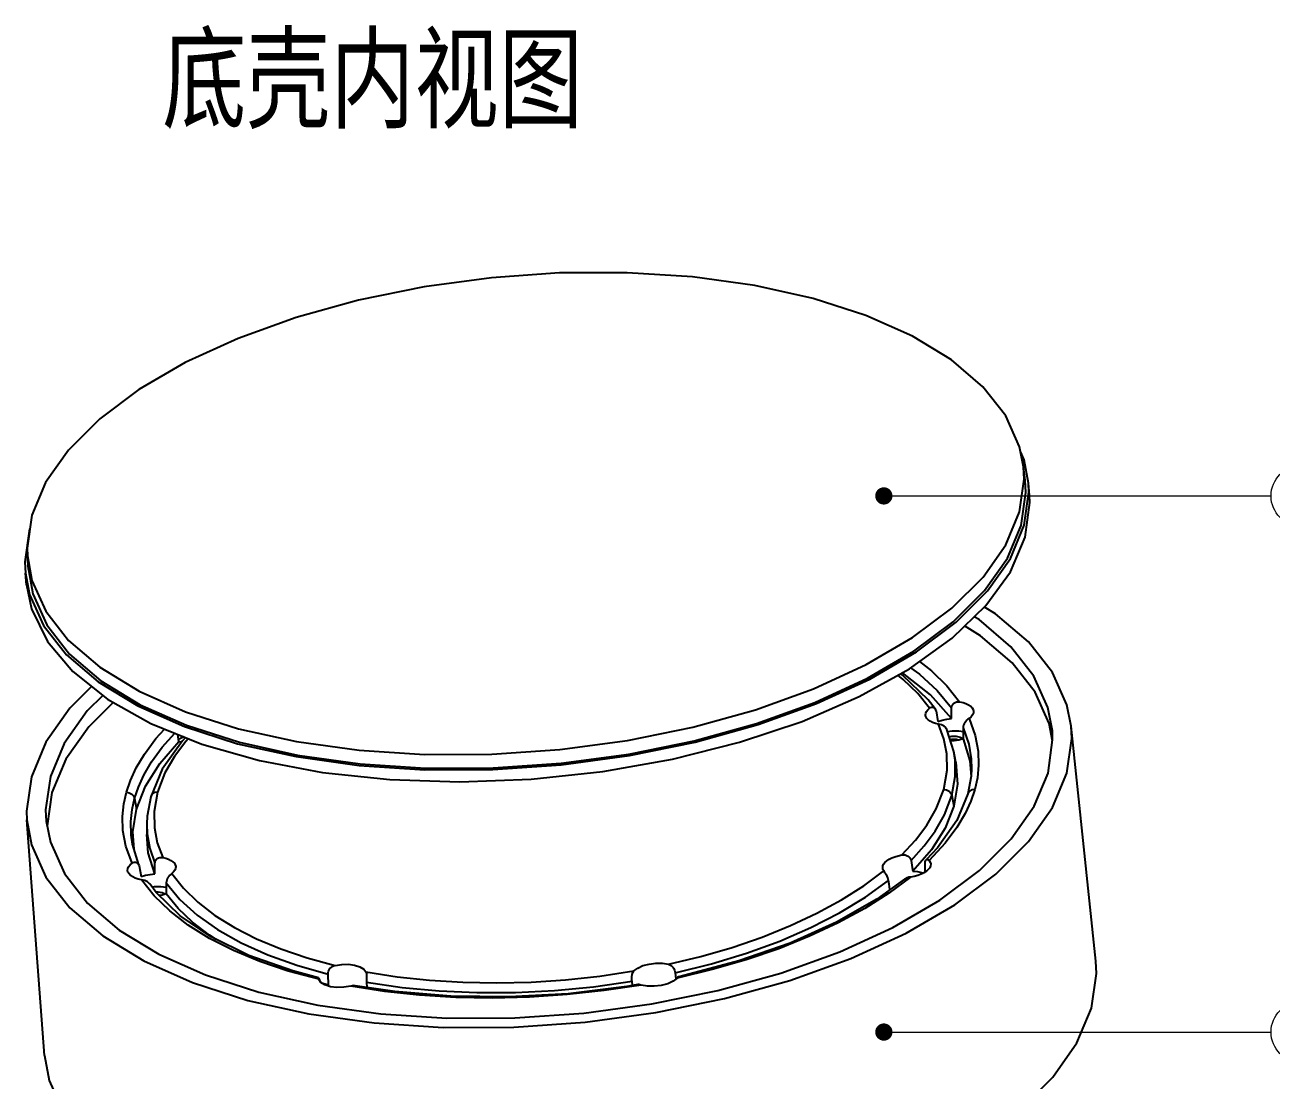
# Model space of a CAD drawing. Header units: millimetres. Extents: x 3608 to 4003, y 1445 to 1719.
# Drawn here: x 3782.7 to 3873.6, y 1497 to 1574 of the extents above; entities that cross this region are included whole.
import ezdxf
from ezdxf.enums import TextEntityAlignment as Align

# ---------------------------------------------------------------- set-up
doc = ezdxf.new("R2010")
doc.units = ezdxf.units.MM
doc.layers.add('from', color=7, linetype='Continuous', lineweight=13)
doc.layers.add('hatch', color=56, linetype='Continuous', lineweight=9)
doc.styles.add('ROMAND', font='romand.shx', dxfattribs={"width": 0.75, "bigfont": 'gbcbig.shx'})
doc.styles.add('楷体', font='楷体_GB2312.ttf')
doc.dimstyles.new('YanXiu', dxfattribs={"dimtxt": 2.5, "dimasz": 2.2, "dimexe": 1, "dimexo": 0, "dimgap": 0.66, "dimtad": 0, "dimzin": 9, "dimdsep": 46, "dimtxsty": 'ROMAND', "dimblk": 'CLOSEDBLANK', "dimcen": 0, "dimclrd": 3, "dimclre": 3, "dimclrt": 7, "dimazin": 2, "dimtfac": 1, "dimtofl": 0, "dimtmove": 0, "dimatfit": 3, "dimldrblk": 'CLOSEDBLANK', "dimfxl": 0, "dimlwd": 5, "dimlwe": 5, "dimarcsym": 0})

# ---------------------------------------------------------------- blocks, each defined once
blk = doc.blocks.new('_ClosedBlank')
at = {"color": 0, "linetype": 'ByBlock', "lineweight": -2}
for p, q in [((-1, 0.167), (0, 0)), ((-1, 0.167), (-1, -0.167)), ((0, 0), (-1, -0.167))]:
    blk.add_line(p, q, dxfattribs=at)
blk = doc.blocks.new('A$C67255E6B')
at = {"color": 7, "linetype": 'Continuous'}
for p, q in [((104.23, 118.08), (104.07, 119.48)), ((104.69, 116.53), (104.6, 117.76)), ((0.36, 108.77), (0.27, 110.18)), ((0.18, 107.17), (0.06, 108.39)), ((93.22, 99.17), (94.47, 98.21)), ((94.95, 94.03), (95.15, 92.94)), ((98.86, 94.01), (98.84, 93.81)), ((97.77, 92.25), (97.76, 91.11)), ((111.59, 67.94), (109.03, 92.42)), ((16.42, 90.92), (14.31, 87.94)), ((16.05, 90.83), (15.93, 91.57)), ((16.09, 91.09), (16.02, 91.04)), ((16.55, 91.32), (16.09, 91.09)), ((16.73, 91.25), (16.42, 90.92)), ((55.75, 90), (62.79, 90.95)), ((96.81, 89.79), (96.09, 92.09)), ((96.61, 91.03), (96.43, 90.99)), ((97.76, 91.11), (98.48, 88.82)), ((14.05, 88.53), (16.05, 90.83)), ((16.3, 90.75), (16.05, 90.83)), ((97.02, 88.68), (96.81, 89.79)), ((55.88, 88.58), (62.92, 89.53)), ((55.9, 88.42), (62.99, 89.38)), ((98.48, 88.82), (98.62, 87.2)), ((14.31, 87.94), (13.11, 85.07)), ((98.66, 87.98), (98.66, 87.98)), ((11.42, 84.91), (11.63, 83.79)), ((13.11, 85.07), (13.11, 85.07)), ((96.59, 85.2), (96.8, 84.09)), ((2.03, 58.12), (0.2, 82.67)), ((12.7, 82.25), (12.69, 81.13)), ((12.7, 82.25), (12.74, 81.22)), ((11.2, 80.14), (11.2, 80.15)), ((11.87, 77.99), (11.2, 80.14)), ((13.79, 80.27), (14.36, 78.74)), ((94.47, 79.53), (92.54, 77.31)), ((95.1, 79.75), (93.92, 78.49)), ((11.87, 77.99), (11.91, 77.86)), ((13.54, 77.04), (13.55, 78.16)), ((93.82, 77.24), (93.81, 78.15)), ((94.39, 78.08), (94.37, 77.88)), ((11.91, 77.86), (12.12, 76.78)), ((13.47, 74.76), (12.15, 76.43)), ((14.15, 74.78), (13.99, 74.81)), ((14.62, 74.95), (14.64, 74.92)), ((84.91, 68.91), (90.46, 71.46)), ((9.81, 71.18), (13.94, 68.67)), ((86.06, 68.21), (91.82, 70.86)), ((78.79, 66.7), (84.91, 68.91)), ((12.4, 67.96), (17.47, 65.7)), ((13.94, 68.67), (18.83, 66.5)), ((67.76, 66.72), (67.84, 66.08)), ((71.63, 67.06), (67.96, 66.17)), ((30.6, 66.15), (30.61, 66.19)), ((30.62, 66.05), (30.6, 66.15)), ((30.61, 66.19), (30.64, 66.14)), ((30.64, 66.14), (30.67, 66.07)), ((30.67, 66.07), (30.69, 65.97)), ((30.69, 65.97), (30.7, 65.93)), ((31.63, 65.44), (31.04, 65.61)), ((31.53, 65.38), (31.63, 65.44)), ((37.48, 64.79), (33.96, 65.34)), ((35.61, 65.75), (35.64, 65.2)), ((63.31, 65.4), (63.27, 65.85)), ((65.74, 62.57), (72.89, 64.03)), ((30.51, 63.36), (37.08, 62.44)), ((58.23, 62.52), (65.33, 63.48)), ((58.37, 61.57), (65.74, 62.57))]:
    blk.add_line(p, q, dxfattribs=at)
for points in [[(104.07, 119.48), (103.66, 121.56), (102.21, 124.78), (99.83, 127.82), (96.57, 130.61), (92.48, 133.11), (87.64, 135.25), (82.13, 137.02), (76.08, 138.36), (69.57, 139.27), (62.75, 139.71), (55.71, 139.69), (48.63, 139.19), (41.6, 138.24), (34.78, 136.85), (28.27, 135.05), (22.22, 132.86), (16.71, 130.34), (11.88, 127.52), (7.79, 124.46), (4.53, 121.21), (2.16, 117.84), (0.72, 114.42)], [(104.6, 117.76), (104.14, 120.21), (103.76, 121.07)], [(103.66, 114.77), (104.15, 118.2), (104.07, 119.48)], [(103.82, 113.37), (104.3, 116.8), (104.23, 118.08)], [(104.15, 113.38), (104.63, 116.82), (104.6, 117.76)], [(104.25, 112.15), (104.73, 115.75), (104.69, 116.53)], [(0.72, 114.42), (0.24, 110.99), (0.27, 110.18)], [(87.67, 98.86), (92.5, 101.67), (96.59, 104.74), (99.85, 107.98), (102.22, 111.35), (103.66, 114.77)], [(0.48, 113.01), (0, 109.57), (0.06, 108.39)], [(62.92, 89.53), (69.74, 90.92), (76.25, 92.73), (82.31, 94.92), (87.81, 97.45), (92.65, 100.27), (96.74, 103.33), (100, 106.57), (102.38, 109.94), (103.82, 113.37)], [(62.99, 89.38), (69.85, 90.78), (76.41, 92.6), (82.5, 94.8), (88.04, 97.35), (92.91, 100.18), (97.03, 103.27), (100.31, 106.53), (102.7, 109.92), (104.15, 113.38)], [(0.18, 107.17), (0.7, 104.66), (2.34, 101.28), (4.99, 98.12), (8.61, 95.24), (13.13, 92.71), (18.44, 90.56), (24.44, 88.85), (31.01, 87.61), (38.02, 86.87), (45.33, 86.64), (52.77, 86.92), (60.21, 87.71), (67.5, 89), (74.47, 90.76), (81, 92.94), (86.94, 95.52), (92.18, 98.43), (96.62, 101.61), (100.15, 105), (102.71, 108.54), (104.25, 112.15)], [(0.27, 110.18), (0.73, 107.63), (2.17, 104.41), (4.55, 101.37), (7.81, 98.58), (11.91, 96.08), (16.74, 93.94), (22.25, 92.17), (28.3, 90.83)], [(0.06, 108.39), (0.49, 106.18), (1.95, 102.94), (4.34, 99.87), (7.63, 97.07), (11.75, 94.55), (16.62, 92.39), (22.17, 90.61), (28.26, 89.26)], [(0.36, 108.78), (0.82, 106.23), (2.27, 103), (4.65, 99.96), (7.91, 97.17), (12.01, 94.67), (16.85, 92.53), (22.36, 90.76), (28.42, 89.41)], [(109.03, 92.42), (108.59, 94.66), (107.07, 98.04), (104.58, 101.23), (101.16, 104.15), (100, 104.86)], [(107.09, 90.88), (106.74, 92.73), (105.29, 95.98), (102.88, 99.05), (99.59, 101.87), (97.93, 102.88)], [(107.07, 91.94), (106.61, 94.39), (105.15, 97.65), (102.75, 100.72), (99.45, 103.54), (98.94, 103.85)], [(62.79, 90.95), (69.61, 92.34), (76.12, 94.14), (82.17, 96.33), (87.67, 98.86)], [(94.26, 94.31), (93.05, 95.85), (91.54, 97.31), (90.97, 97.75)], [(94.86, 94.25), (94.14, 95.19), (91.47, 97.76), (91.25, 97.91)], [(96.56, 93.23), (94.37, 95.72), (91.46, 97.98), (91.43, 98.01)], [(92.3, 98.51), (93.21, 97.85), (95.08, 96.16), (96.57, 94.36)], [(94.47, 98.21), (96.09, 96.63), (97.41, 94.96)], [(6.95, 96.57), (4.67, 94.3), (2.18, 90.77), (0.67, 87.17)], [(8.11, 95.65), (6.5, 94.04), (4.1, 90.64), (2.65, 87.18)], [(9.21, 94.91), (6.66, 92.38), (4.27, 88.98), (2.81, 85.52)], [(96.57, 94.36), (96.58, 94.5), (96.64, 94.63), (96.72, 94.75), (96.82, 94.84), (96.95, 94.91), (97.09, 94.96), (97.24, 94.97), (97.41, 94.96)], [(97.41, 94.96), (97.76, 94.89), (98.07, 94.8), (98.34, 94.67), (98.56, 94.53), (98.72, 94.36), (98.82, 94.19), (98.86, 94.01)], [(93.86, 93.56), (93.86, 93.61), (93.88, 93.79)], [(95.21, 92.66), (94.88, 92.73), (94.59, 92.83), (94.34, 92.95), (94.14, 93.09), (93.99, 93.25), (93.89, 93.43), (93.86, 93.56)], [(93.88, 93.79), (93.96, 93.97), (94.09, 94.15), (94.26, 94.31)], [(94.26, 94.31), (94.37, 94.38), (94.47, 94.41), (94.58, 94.42), (94.68, 94.39), (94.78, 94.34), (94.86, 94.25)], [(94.86, 94.25), (94.91, 94.15), (94.95, 94.03)], [(96.56, 93.23), (96.56, 93.99), (96.57, 94.36)], [(98.84, 93.81), (98.75, 93.61), (98.6, 93.42), (98.39, 93.24)], [(95.15, 92.94), (95.59, 93.08), (96.06, 93.18), (96.56, 93.23)], [(96.09, 92.09), (96.02, 92.21), (95.92, 92.33), (95.8, 92.42), (95.67, 92.5), (95.52, 92.57), (95.37, 92.62), (95.21, 92.66)], [(95.75, 85.84), (96.1, 87.86), (96.07, 89.56), (95.77, 91.12), (95.21, 92.66)], [(98.39, 93.24), (98.28, 93.15), (98.17, 93.05), (98.07, 92.94), (97.97, 92.82), (97.89, 92.68), (97.82, 92.54), (97.78, 92.4), (97.77, 92.25)], [(97.77, 92.25), (98.35, 90.56), (98.62, 89.02), (98.66, 87.98)], [(98.39, 93.24), (99.04, 91.46), (99.34, 89.84), (99.39, 88.38), (99.26, 87.06), (98.99, 85.85)], [(108.59, 87.55), (109.1, 91.14), (109.03, 92.42)], [(10.58, 85.54), (10.99, 86.77), (11.59, 88.08), (12.45, 89.52), (13.65, 91.14), (14.56, 92.13)], [(11.42, 84.91), (11.82, 86.08), (12.39, 87.33), (13.19, 88.71), (14.31, 90.25), (15.62, 91.7)], [(17.02, 91.13), (16.76, 90.85), (15.58, 89.29), (14.59, 87.58), (13.82, 85.55)], [(97.77, 91.84), (97.31, 91.91), (96.62, 91.9), (96.16, 91.84)], [(96.32, 91.33), (96.58, 91.38), (97.04, 91.38), (97.46, 91.3), (97.76, 91.16)], [(97.76, 91.11), (97.31, 90.98), (96.83, 90.9), (96.47, 90.87)], [(97.31, 90.98), (97.08, 91.03), (96.61, 91.03)], [(106.62, 87.54), (107.1, 91), (107.07, 91.94)], [(28.3, 90.83), (34.82, 89.92), (41.64, 89.48), (48.67, 89.51), (55.75, 90)], [(96.59, 85.2), (96.95, 87.2), (96.93, 88.9), (96.81, 89.78)], [(11.63, 83.79), (12.57, 86.17), (14.05, 88.53)], [(28.26, 89.26), (34.82, 88.35), (41.69, 87.9), (48.77, 87.93), (55.9, 88.42)], [(28.42, 89.41), (34.93, 88.51), (41.76, 88.07), (48.8, 88.09), (55.88, 88.58)], [(97.02, 88.68), (97.18, 86.38), (96.8, 84.09)], [(0.67, 87.17), (0.17, 83.58), (0.2, 82.67)], [(2.65, 87.18), (2.16, 83.72), (2.22, 82.55)], [(90.46, 71.46), (95.35, 74.31), (99.48, 77.4), (102.77, 80.68), (105.16, 84.08), (106.62, 87.54)], [(91.82, 70.86), (96.9, 73.82), (101.18, 77.02), (104.6, 80.43), (107.08, 83.96), (108.59, 87.55)], [(98.66, 87.98), (98.62, 87.23), (98.28, 85.37)], [(91.38, 79.01), (92.8, 80.54), (93.98, 82.1), (94.97, 83.82), (95.75, 85.84)], [(98.99, 85.85), (98.57, 84.63), (97.97, 83.32), (97.12, 81.87), (95.91, 80.25), (94.24, 78.44)], [(95.75, 85.84), (96.04, 85.79), (96.3, 85.66), (96.49, 85.45), (96.59, 85.2)], [(98.99, 85.85), (98.71, 85.8), (98.47, 85.67), (98.31, 85.46), (98.28, 85.37)], [(2.81, 85.52), (2.33, 82.06), (2.33, 81.98)], [(11.17, 78.16), (10.52, 79.93), (10.22, 81.55), (10.17, 83.01), (10.31, 84.33), (10.58, 85.54)], [(10.58, 85.54), (10.87, 85.5), (11.13, 85.36), (11.32, 85.16), (11.42, 84.91)], [(11.2, 80.15), (11.06, 81.09), (11.03, 82.49), (11.16, 83.75), (11.42, 84.91)], [(13.11, 85.07), (12.74, 83.06), (12.7, 82.25)], [(13.82, 85.55), (13.53, 85.51), (13.3, 85.37), (13.14, 85.16), (13.11, 85.07)], [(13.82, 85.55), (13.46, 83.54), (13.49, 81.83), (13.79, 80.27)], [(92.34, 78.43), (93.71, 79.95), (94.86, 81.5), (95.83, 83.2), (96.59, 85.2)], [(98.28, 85.37), (97.11, 82.59), (95.1, 79.75)], [(11.37, 79.6), (11.24, 81.42), (11.63, 83.79)], [(96.8, 84.09), (95.9, 81.8), (94.47, 79.53)], [(0.2, 82.67), (0.68, 80.06), (2.19, 76.68), (4.69, 73.5), (8.11, 70.57), (12.4, 67.96)], [(2.22, 82.55), (2.65, 80.33), (4.11, 77.07), (6.51, 74), (9.81, 71.18)], [(13.54, 77.04), (12.85, 79.24), (12.69, 81.13)], [(12.74, 81.22), (13.02, 79.67), (13.55, 78.16)], [(10.72, 77.59), (10.81, 77.78), (10.96, 77.97), (11.17, 78.16)], [(11.17, 78.16), (11.29, 78.22), (11.4, 78.26), (11.52, 78.26), (11.62, 78.24), (11.72, 78.18), (11.81, 78.1), (11.87, 77.99)], [(13.55, 78.16), (13.57, 78.3), (13.61, 78.42), (13.69, 78.54), (13.79, 78.63), (13.91, 78.7), (14.05, 78.74), (14.2, 78.75), (14.36, 78.74)], [(14.36, 78.74), (14.68, 78.66), (14.97, 78.57), (15.22, 78.44), (15.43, 78.3), (15.58, 78.14), (15.67, 77.97), (15.71, 77.81)], [(89.41, 77.86), (89.49, 78.04), (89.63, 78.23), (89.82, 78.4), (90.06, 78.56), (90.34, 78.7), (90.66, 78.83), (91.01, 78.93), (91.38, 79.01)], [(91.38, 79.01), (91.56, 79.02), (91.72, 79.01), (91.88, 78.97), (92.01, 78.9), (92.13, 78.81), (92.23, 78.7), (92.3, 78.57), (92.34, 78.43)], [(92.34, 78.43), (92.47, 77.69), (92.54, 77.31)], [(93.81, 78.15), (93.82, 78.28), (93.85, 78.39), (93.9, 78.47), (93.92, 78.49)], [(93.92, 78.49), (93.96, 78.52), (94.03, 78.55), (94.1, 78.54), (94.17, 78.51), (94.24, 78.44)], [(94.24, 78.44), (94.35, 78.26), (94.39, 78.08)], [(10.7, 77.36), (10.7, 77.39), (10.72, 77.59)], [(12.15, 76.43), (11.81, 76.5), (11.49, 76.6), (11.23, 76.72), (11.01, 76.87), (10.85, 77.03), (10.74, 77.21), (10.7, 77.36)], [(12.12, 76.78), (12.56, 76.91), (13.04, 76.99), (13.54, 77.04)], [(15.3, 77.08), (15.2, 76.99), (15.1, 76.89), (15, 76.78), (14.91, 76.66), (14.84, 76.52), (14.78, 76.38), (14.74, 76.23), (14.73, 76.09)], [(15.68, 77.6), (15.61, 77.42), (15.48, 77.25), (15.3, 77.08)], [(15.3, 77.08), (16.52, 75.54), (18.02, 74.08), (19.8, 72.71), (21.85, 71.44), (24.14, 70.27), (26.67, 69.22), (29.41, 68.29), (32.34, 67.5)], [(15.71, 77.81), (15.71, 77.79), (15.68, 77.6)], [(67.06, 67.62), (70.44, 68.44), (73.7, 69.38), (76.82, 70.45), (79.77, 71.64), (82.54, 72.93), (85.1, 74.32), (87.42, 75.79), (89.51, 77.34)], [(92.29, 76.71), (90.04, 75.03), (87.52, 73.43), (84.76, 71.93), (81.76, 70.53), (78.55, 69.24), (75.17, 68.08), (71.63, 67.06)], [(89.39, 77.63), (89.39, 77.68), (89.41, 77.86)], [(89.51, 77.34), (89.42, 77.51), (89.39, 77.63)], [(90, 76.35), (89.97, 76.5), (89.92, 76.64), (89.85, 76.79), (89.78, 76.92), (89.71, 77.04), (89.63, 77.16), (89.57, 77.25), (89.51, 77.34)], [(92.29, 76.71), (92.11, 76.68), (91.95, 76.63), (91.8, 76.57), (91.68, 76.49), (91.65, 76.47)], [(94.37, 77.88), (94.29, 77.68), (94.14, 77.5), (93.94, 77.32), (93.68, 77.15), (93.39, 77.01), (93.05, 76.88), (92.68, 76.78), (92.29, 76.71)], [(92.54, 77.31), (93.01, 77.27), (93.45, 77.19), (93.63, 77.13)], [(13.01, 75.99), (12.99, 76.01), (12.89, 76.12), (12.77, 76.22), (12.63, 76.29), (12.48, 76.35), (12.32, 76.4), (12.15, 76.43)], [(30.61, 66.19), (27.91, 66.92), (23.35, 68.54), (19.41, 70.47), (16.17, 72.67), (13.69, 75.11), (13.01, 75.99)], [(14.73, 75.62), (14.15, 75.7), (13.46, 75.7), (13.26, 75.67)], [(14.73, 76.09), (14.72, 75.33), (14.72, 74.95)], [(14.73, 76.09), (16.16, 74.37), (17.95, 72.74), (20.08, 71.23), (22.54, 69.85), (25.3, 68.61), (28.33, 67.52), (31.6, 66.6)], [(67.76, 66.72), (71.56, 67.67), (75.21, 68.78), (78.66, 70.04), (81.9, 71.44), (84.89, 72.97), (87.59, 74.61), (90, 76.35)], [(91.65, 76.47), (88.78, 74.41), (84.56, 71.99), (79.74, 69.83), (74.41, 67.97), (68.13, 66.32)], [(90.15, 75.4), (90.06, 75.97), (90, 76.35)], [(30.62, 66.05), (27.44, 66.9), (24.47, 67.91), (21.73, 69.04), (19.24, 70.31), (17.02, 71.69), (15.09, 73.18), (13.47, 74.76)], [(13.64, 75.17), (13.89, 75.17), (14.31, 75.1), (14.62, 74.95)], [(14.72, 74.95), (14.29, 74.81), (14.04, 74.76)], [(19.93, 70.21), (19.25, 70.64), (17.47, 71.99), (15.96, 73.43), (14.72, 74.95)], [(32.34, 67.5), (33.02, 67.6), (33.71, 67.61), (34.36, 67.53), (34.9, 67.36), (35.31, 67.12), (35.54, 66.82)], [(63.46, 66.92), (63.87, 67.22), (64.41, 67.47), (65.05, 67.64), (65.74, 67.73), (66.43, 67.72), (67.06, 67.62)], [(67.06, 67.62), (67.2, 67.57), (67.33, 67.5), (67.45, 67.4), (67.54, 67.29), (67.62, 67.16), (67.69, 67.01), (67.73, 66.87), (67.76, 66.72)], [(72.89, 64.03), (79.71, 65.92), (86.06, 68.21)], [(111.15, 63.03), (111.66, 66.64), (111.59, 67.94)], [(18.83, 66.5), (24.39, 64.72), (30.51, 63.36)], [(31.6, 66.6), (31.61, 66.74), (31.65, 66.89), (31.71, 67.04), (31.79, 67.17), (31.9, 67.28), (32.03, 67.38), (32.17, 67.45), (32.34, 67.5)], [(31.63, 65.44), (31.62, 65.83), (31.61, 66.21), (31.6, 66.6)], [(35.54, 66.82), (38.8, 66.31), (42.17, 65.95), (45.63, 65.74), (49.17, 65.67), (52.75, 65.76), (56.34, 66), (59.92, 66.39), (63.46, 66.92)], [(35.54, 66.82), (35.59, 66.65), (35.6, 66.54)], [(35.6, 66.54), (35.61, 66.45), (35.61, 66.21), (35.61, 65.97)], [(63.26, 66.06), (63.26, 66.31), (63.28, 66.54), (63.35, 66.75), (63.46, 66.92)], [(65.33, 63.48), (72.22, 64.88), (78.79, 66.7)], [(68.13, 66.32), (68.07, 66.29), (67.96, 66.17)], [(17.47, 65.7), (23.24, 63.85), (29.6, 62.44)], [(33.96, 65.34), (33.24, 65.22), (32.51, 65.2), (31.83, 65.28), (31.26, 65.46), (30.84, 65.73), (30.62, 66.05)], [(34.43, 65.38), (34.41, 65.38), (34.28, 65.39), (34.12, 65.38), (33.96, 65.34)], [(63.87, 65.49), (62.74, 65.3), (56.62, 64.55), (50.47, 64.21), (44.4, 64.28), (38.54, 64.77), (34.43, 65.38)], [(35.61, 65.97), (35.61, 65.89), (35.61, 65.82), (35.61, 65.75)], [(35.61, 65.75), (39.31, 65.2), (43.16, 64.84), (47.11, 64.66), (51.14, 64.68), (55.2, 64.88), (59.26, 65.27), (63.27, 65.85)], [(64.22, 65.45), (60.38, 64.87), (56.5, 64.45), (52.6, 64.18), (48.72, 64.09), (44.89, 64.16), (41.13, 64.39), (37.48, 64.79)], [(63.27, 65.85), (63.26, 65.92), (63.26, 65.99), (63.26, 66.06)], [(64.22, 65.45), (64.08, 65.48), (63.96, 65.49), (63.87, 65.49)], [(67.96, 66.17), (67.56, 65.85), (67, 65.59), (66.32, 65.4), (65.59, 65.32), (64.87, 65.33), (64.22, 65.45)], [(2.03, 58.12), (2.51, 55.49), (4.04, 52.09), (6.55, 48.88), (9.99, 45.94), (14.31, 43.31), (19.42, 41.04), (25.23, 39.18), (31.62, 37.76), (38.49, 36.8), (45.7, 36.34), (53.11, 36.36), (60.59, 36.88), (68.01, 37.88), (75.21, 39.35), (82.08, 41.26), (88.47, 43.56), (94.27, 46.23), (99.38, 49.21), (103.69, 52.43), (107.13, 55.86), (109.63, 59.41), (111.15, 63.03)], [(29.6, 62.44), (36.41, 61.5), (43.57, 61.03), (50.94, 61.06), (58.37, 61.57)], [(37.08, 62.44), (43.98, 62), (51.07, 62.02), (58.23, 62.52)]]:
    blk.add_lwpolyline(points, dxfattribs=at)
at = {"layer": 'from', "color": 4}
for centre in [(133.01, 116.44), (133.01, 60.55)]:
    blk.add_circle(centre, 3.15, dxfattribs=at)
for points in [[(89.51, 116.44), (129.86, 116.44)], [(89.51, 60.55), (129.86, 60.55)]]:
    blk.add_leader(points, dimstyle='YanXiu', override={"dimasz": 1.8, "dimldrblk": 'Dot'}, dxfattribs=at)

msp = doc.modelspace()

# ---------------------------------------------------------------- block references
at = {"xscale": 0.7, "yscale": 0.7, "zscale": 0.7}
msp.add_blockref('A$C67255E6B', (3782.658, 1458.136), dxfattribs=at)

# ---------------------------------------------------------------- texts
at = {"layer": 'hatch', "color": 6, "style": '楷体', "width": 0.75}
msp.add_text('底壳内视图', height=6, dxfattribs=at).set_placement((3808.018, 1570.214), align=Align.MIDDLE)

doc.saveas('drawing.dxf')
